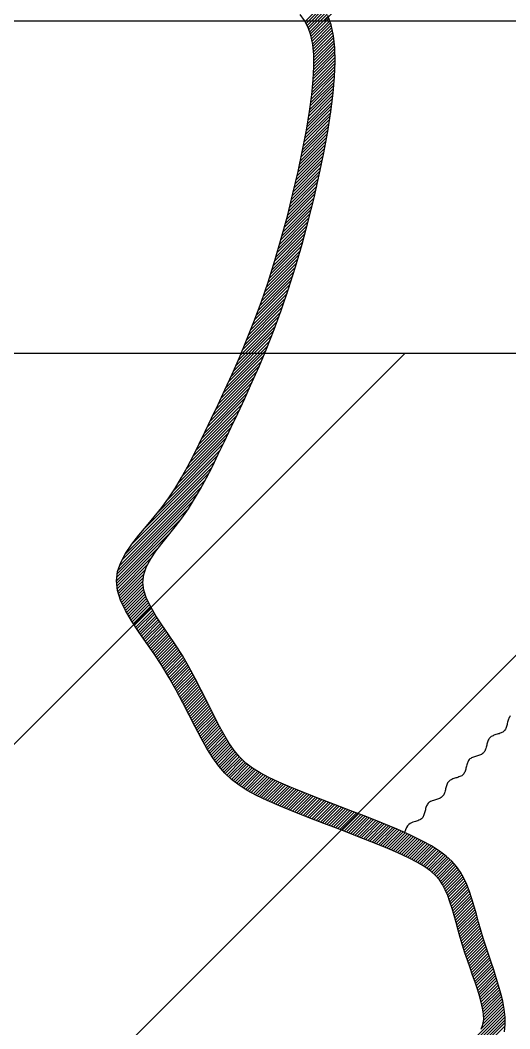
# Model space of a CAD drawing. Header units: metres. Extents: x 511779 to 512620, y 196282 to 196876.
# Drawn here: x 512570.423 to 512572.519, y 196420.959 to 196425.278 of the extents above; entities that cross this region are included whole.
import ezdxf

# ---------------------------------------------------------------- set-up
doc = ezdxf.new("R2010")
doc.units = ezdxf.units.M
doc.header["$MEASUREMENT"] = 0
doc.layers.get('0').update_dxf_attribs({"linetype": 'CONTINUOUS'})
doc.layers.add('KOP', color=7, linetype='CONTINUOUS')
doc.layers.add('sungai', color=45, linetype='CONTINUOUS')

msp = doc.modelspace()

# ---------------------------------------------------------------- hatches: boundary and pattern name
at = {"layer": 'KOP', "ltscale": 0.5}
h = msp.add_hatch(dxfattribs=at)
h.set_pattern_fill('ANSI31', color=1, scale=10, style=0)
h.set_pattern_definition([(45, (71.4876, 0), (-0.8838834765, 0.8838834765), [])])
edge = h.paths.add_edge_path(flags=16)
edge.add_arc((512532.4233, 196433.4781), 3.057, 0, 360)
h.paths.add_polyline_path([(512523.8585, 196440.9504), (512543.8085, 196440.9504), (512543.8085, 196423.8504), (512523.8585, 196423.8504)])
h.paths.add_polyline_path([(512542.3835, 196440.9504), (512562.3335, 196440.9504), (512562.3335, 196423.8504), (512542.3835, 196423.8504)])
edge = h.paths.add_edge_path(flags=16)
edge.add_arc((512551.9548, 196433.4781), 3.057, 0, 360)
h.paths.add_polyline_path([(512560.9085, 196440.9504), (512580.8585, 196440.9504), (512580.8585, 196423.8504), (512560.9085, 196423.8504)])
edge = h.paths.add_edge_path(flags=16)
edge.add_arc((512570.1256, 196433.4781), 3.057, 0, 360)
h.paths.add_polyline_path([(512579.4335, 196425.2754), (512599.3835, 196425.2754), (512599.3835, 196408.1754), (512579.4335, 196408.1754)])
edge = h.paths.add_edge_path(flags=16)
edge.add_arc((512589.1438, 196417.6648), 3.057, 0, 360)
h.paths.add_polyline_path([(512560.9085, 196425.2754), (512580.8585, 196425.2754), (512580.8585, 196408.1754), (512560.9085, 196408.1754)])
h.paths.add_polyline_path([(512542.3835, 196425.2754), (512562.3335, 196425.2754), (512562.3335, 196408.1754), (512542.3835, 196408.1754)])
h.paths.add_polyline_path([(512523.8585, 196425.2754), (512543.8085, 196425.2754), (512543.8085, 196408.1754), (512523.8585, 196408.1754)])
h.paths.add_polyline_path([(512505.3335, 196425.2754), (512525.2835, 196425.2754), (512525.2835, 196408.1754), (512505.3335, 196408.1754)])
h.paths.add_polyline_path([(512523.8585, 196409.6004), (512543.8085, 196409.6004), (512543.8085, 196392.5004), (512523.8585, 196392.5004)])
h.paths.add_polyline_path([(512505.3335, 196409.6004), (512525.2835, 196409.6004), (512525.2835, 196392.5004), (512505.3335, 196392.5004)])
h.paths.add_polyline_path([(512542.3835, 196409.6004), (512562.3335, 196409.6004), (512562.3335, 196392.5004), (512542.3835, 196392.5004)])
h.paths.add_polyline_path([(512560.9085, 196409.6004), (512580.8585, 196409.6004), (512580.8585, 196392.5004), (512560.9085, 196392.5004)])
h.paths.add_polyline_path([(512579.4335, 196409.6004), (512599.3835, 196409.6004), (512599.3835, 196392.5004), (512579.4335, 196392.5004)])
h.paths.add_polyline_path([(512597.9585, 196393.9254), (512617.9085, 196393.9254), (512617.9085, 196376.8254), (512597.9585, 196376.8254)])
h.paths.add_polyline_path([(512579.4335, 196393.9254), (512599.3835, 196393.9254), (512599.3835, 196376.8254), (512579.4335, 196376.8254)])
h.paths.add_polyline_path([(512560.9085, 196393.9254), (512580.8585, 196393.9254), (512580.8585, 196376.8254), (512560.9085, 196376.8254)])
h.paths.add_polyline_path([(512542.3835, 196393.9254), (512562.3335, 196393.9254), (512562.3335, 196376.8254), (512542.3835, 196376.8254)])
h.paths.add_polyline_path([(512523.8585, 196393.9254), (512543.8085, 196393.9254), (512543.8085, 196376.8254), (512523.8585, 196376.8254)])
edge = h.paths.add_edge_path(flags=16)
edge.add_arc((512571.0155, 196385.1874), 3.057, 0, 360)
edge = h.paths.add_edge_path(flags=16)
edge.add_arc((512551.7902, 196384.481), 3.057, 0, 360)
edge = h.paths.add_edge_path(flags=16)
edge.add_arc((512532.9877, 196384.481), 3.057, 0, 360)
edge = h.paths.add_edge_path(flags=16)
edge.add_arc((512533.8992, 196400.4208), 3.057, 0, 360)
edge = h.paths.add_edge_path(flags=16)
edge.add_arc((512514.3971, 196399.6911), 3.057, 0, 360)
edge = h.paths.add_edge_path(flags=16)
edge.add_arc((512515.1553, 196416.9261), 3.057, 0, 360)
edge = h.paths.add_edge_path(flags=16)
edge.add_arc((512533.5705, 196417.021), 3.057, 0, 360)
edge = h.paths.add_edge_path(flags=16)
edge.add_arc((512552.1483, 196417.1058), 3.057, 0, 360)
edge = h.paths.add_edge_path(flags=16)
edge.add_arc((512552.9492, 196400.5565), 3.057, 0, 360)
edge = h.paths.add_edge_path(flags=16)
edge.add_arc((512570.3514, 196400.5565), 3.057, 0, 360)
edge = h.paths.add_edge_path(flags=16)
edge.add_arc((512570.2939, 196416.8525), 3.057, 0, 360)
edge = h.paths.add_edge_path(flags=16)
edge.add_arc((512589.2652, 196401.2038), 3.057, 0, 360)
edge = h.paths.add_edge_path(flags=16)
edge.add_arc((512589.7985, 196384.821), 3.057, 0, 360)
edge = h.paths.add_edge_path(flags=16)
edge.add_arc((512608.2133, 196384.9436), 3.057, 0, 360)

# ---------------------------------------------------------------- linework, layer by layer
at = {"color": 5, "linetype": 'Continuous', "lineweight": -3}
for points in [[(512560.9085, 196440.9504), (512580.8585, 196440.9504), (512580.8585, 196423.8504), (512560.9085, 196423.8504)], [(512560.9085, 196425.2754), (512580.8585, 196425.2754), (512580.8585, 196408.1754), (512560.9085, 196408.1754)]]:
    msp.add_lwpolyline(points, close=True, dxfattribs=at)
at = {"layer": 'sungai', "color": 43, "ltscale": 30}
for p, q in [((512571.6426, 196425.2724), (512571.7143, 196425.3441)), ((512571.6471, 196425.264), (512571.7198, 196425.3368)), ((512571.6515, 196425.2556), (512571.7247, 196425.3288)), ((512571.6559, 196425.2473), (512571.7291, 196425.3204)), ((512571.6592, 196425.2378), (512571.7334, 196425.312)), ((512571.6625, 196425.2283), (512571.7378, 196425.3036)), ((512571.6658, 196425.2188), (512571.7418, 196425.2948)), ((512571.6686, 196425.2088), (512571.7451, 196425.2853)), ((512571.6708, 196425.1982), (512571.7484, 196425.2758)), ((512571.673, 196425.1876), (512571.7517, 196425.2663)), ((512571.6752, 196425.1769), (512571.7549, 196425.2567)), ((512571.6766, 196425.1655), (512571.7571, 196425.2461)), ((512571.6777, 196425.1539), (512571.7594, 196425.2356)), ((512571.6788, 196425.1422), (512571.7616, 196425.225)), ((512571.6799, 196425.1305), (512571.7638, 196425.2144)), ((512571.6801, 196425.1179), (512571.7654, 196425.2032)), ((512571.68, 196425.0666), (512571.7702, 196425.1568)), ((512571.6803, 196425.1053), (512571.7666, 196425.1916)), ((512571.6805, 196425.0927), (512571.7679, 196425.1801)), ((512571.6806, 196425.08), (512571.7691, 196425.1685)), ((512571.6779, 196425.0262), (512571.7711, 196425.1194)), ((512571.6786, 196425.0396), (512571.7708, 196425.1318)), ((512571.6793, 196425.0531), (512571.7705, 196425.1443)), ((512571.6739, 196424.9837), (512571.7709, 196425.0807)), ((512571.6753, 196424.9979), (512571.7714, 196425.094)), ((512571.6767, 196425.0121), (512571.7715, 196425.1069)), ((512571.6688, 196424.9403), (512571.7694, 196425.0408)), ((512571.6709, 196424.9551), (512571.7699, 196425.0541)), ((512571.6724, 196424.9695), (512571.7704, 196425.0674)), ((512571.6605, 196424.8807), (512571.7647, 196424.9849)), ((512571.6627, 196424.8958), (512571.7659, 196424.999)), ((512571.6647, 196424.9106), (512571.7672, 196425.013)), ((512571.6668, 196424.9254), (512571.7684, 196425.027)), ((512571.6528, 196424.8346), (512571.76, 196424.9419)), ((512571.6553, 196424.85), (512571.7619, 196424.9565)), ((512571.6579, 196424.8654), (512571.7635, 196424.9709)), ((512571.6446, 196424.788), (512571.7544, 196424.8979)), ((512571.6476, 196424.8038), (512571.7563, 196424.9126)), ((512571.6502, 196424.8193), (512571.7582, 196424.9272)), ((512571.6386, 196424.7564), (512571.7501, 196424.8679)), ((512571.6416, 196424.7722), (512571.7525, 196424.8831)), ((512571.6292, 196424.7087), (512571.7429, 196424.8224)), ((512571.6325, 196424.7248), (512571.7453, 196424.8376)), ((512571.6355, 196424.7406), (512571.7477, 196424.8528)), ((512571.619, 196424.66), (512571.7349, 196424.776)), ((512571.6224, 196424.6763), (512571.7378, 196424.7917)), ((512571.6258, 196424.6925), (512571.7405, 196424.8072)), ((512571.6082, 196424.6109), (512571.7263, 196424.729)), ((512571.6121, 196424.6276), (512571.7292, 196424.7447)), ((512571.6155, 196424.6438), (512571.7321, 196424.7604)), ((512571.6006, 196424.5777), (512571.7202, 196424.6973)), ((512571.6044, 196424.5943), (512571.7235, 196424.7134)), ((512571.5889, 196424.5276), (512571.7103, 196424.649)), ((512571.5929, 196424.5444), (512571.7136, 196424.6651)), ((512571.5967, 196424.561), (512571.7169, 196424.6812)), ((512571.5761, 196424.4764), (512571.7, 196424.6003)), ((512571.5804, 196424.4935), (512571.7037, 196424.6168)), ((512571.5846, 196424.5105), (512571.707, 196424.6329)), ((512571.5676, 196424.4423), (512571.6925, 196424.5672)), ((512571.5718, 196424.4594), (512571.6962, 196424.5838)), ((512571.5535, 196424.3899), (512571.6812, 196424.5176)), ((512571.5582, 196424.4074), (512571.685, 196424.5341)), ((512571.5629, 196424.4249), (512571.6887, 196424.5507)), ((512571.5392, 196424.3371), (512571.6687, 196424.4666)), ((512571.5441, 196424.3548), (512571.6729, 196424.4836)), ((512571.5488, 196424.3723), (512571.677, 196424.5006)), ((512571.5287, 196424.301), (512571.6603, 196424.4326)), ((512571.5339, 196424.3191), (512571.6645, 196424.4496)), ((512571.5129, 196424.2468), (512571.6466, 196424.3806)), ((512571.5182, 196424.2649), (512571.6513, 196424.3981)), ((512571.5234, 196424.283), (512571.656, 196424.4156)), ((512571.5011, 196424.2094), (512571.6373, 196424.3457)), ((512571.507, 196424.2281), (512571.642, 196424.3631)), ((512571.4893, 196424.172), (512571.6277, 196424.3104)), ((512571.4952, 196424.1907), (512571.6326, 196424.3282)), ((512571.4698, 196424.1142), (512571.612, 196424.2564)), ((512571.4765, 196424.1337), (512571.6172, 196424.2744)), ((512571.4832, 196424.1532), (512571.6224, 196424.2924)), ((512571.4565, 196424.0753), (512571.6015, 196424.2203)), ((512571.4631, 196424.0947), (512571.6068, 196424.2383)), ((512571.4341, 196424.0145), (512571.5838, 196424.1642)), ((512571.4416, 196424.0348), (512571.5897, 196424.1829)), ((512571.4492, 196424.0552), (512571.5956, 196424.2016)), ((512571.4185, 196423.9733), (512571.572, 196424.1268)), ((512571.4266, 196423.9942), (512571.5779, 196424.1455)), ((512571.4017, 196423.9309), (512571.5587, 196424.0879)), ((512571.4101, 196423.9521), (512571.5653, 196424.1073)), ((512571.3841, 196423.8878), (512571.5453, 196424.0489)), ((512571.3933, 196423.9097), (512571.552, 196424.0684)), ((512571.3657, 196423.8437), (512571.5307, 196424.0087)), ((512571.3749, 196423.8657), (512571.5382, 196424.0291)), ((512571.336, 196423.7756), (512571.5079, 196423.9475)), ((512571.346, 196423.7984), (512571.5156, 196423.9681)), ((512571.356, 196423.8212), (512571.5232, 196423.9884)), ((512571.3149, 196423.729), (512571.4911, 196423.9051)), ((512571.3256, 196423.7525), (512571.4995, 196423.9263)), ((512571.2932, 196423.6817), (512571.4739, 196423.8623)), ((512571.3042, 196423.7055), (512571.4827, 196423.884)), ((512571.2707, 196423.6336), (512571.4554, 196423.8183)), ((512571.282, 196423.6576), (512571.4646, 196423.8403)), ((512571.2592, 196423.6093), (512571.4461, 196423.7962)), ((512571.2361, 196423.5606), (512571.4261, 196423.7506)), ((512571.2477, 196423.585), (512571.4361, 196423.7734)), ((512571.2128, 196423.5117), (512571.4054, 196423.7043)), ((512571.2245, 196423.5362), (512571.4161, 196423.7277)), ((512571.1889, 196423.4622), (512571.384, 196423.6573)), ((512571.2009, 196423.487), (512571.3947, 196423.6808)), ((512571.1634, 196423.4111), (512571.3615, 196423.6092)), ((512571.1762, 196423.4367), (512571.3728, 196423.6333)), ((512571.1348, 196423.3569), (512571.3387, 196423.5608)), ((512571.1494, 196423.3843), (512571.3502, 196423.5851)), ((512571.1187, 196423.328), (512571.3272, 196423.5365)), ((512571.0789, 196423.2626), (512571.304, 196423.4877)), ((512571.1002, 196423.2967), (512571.3156, 196423.5121)), ((512571.0116, 196423.1698), (512571.2804, 196423.4385)), ((512571.052, 196423.2229), (512571.2922, 196423.4632)), ((512570.8998, 196423.0323), (512571.2559, 196423.3884)), ((512570.9498, 196423.0951), (512571.2684, 196423.4137)), ((512570.8734, 196422.9931), (512571.2433, 196423.363)), ((512570.8489, 196422.9431), (512571.2158, 196423.3099)), ((512570.8586, 196422.9655), (512571.2298, 196423.3367)), ((512570.842, 196422.9233), (512571.2006, 196423.2819)), ((512570.8365, 196422.8923), (512571.1652, 196423.221)), ((512570.8384, 196422.907), (512571.1838, 196423.2523)), ((512570.8347, 196422.8776), (512571.1433, 196423.1863)), ((512570.8358, 196422.8659), (512571.1138, 196423.1439)), ((512570.8371, 196422.8544), (512571.0682, 196423.0856)), ((512570.8384, 196422.8429), (512571.018, 196423.0225)), ((512570.8404, 196422.8321), (512570.9866, 196422.9784)), ((512570.8435, 196422.8224), (512570.9699, 196422.9488)), ((512570.8466, 196422.8127), (512570.96, 196422.9262)), ((512570.8497, 196422.803), (512570.9532, 196422.9066)), ((512570.8528, 196422.7934), (512570.951, 196422.8916)), ((512570.857, 196422.7847), (512570.9493, 196422.877)), ((512570.8611, 196422.7761), (512570.9495, 196422.8644)), ((512570.8653, 196422.7674), (512570.9508, 196422.853)), ((512570.8694, 196422.7588), (512570.9522, 196422.8416)), ((512570.8736, 196422.7502), (512570.9547, 196422.8313)), ((512570.8784, 196422.7422), (512570.9578, 196422.8216)), ((512570.8831, 196422.7341), (512570.961, 196422.812)), ((512570.8879, 196422.7261), (512570.9641, 196422.8023)), ((512570.8927, 196422.7181), (512570.9683, 196422.7937)), ((512570.8974, 196422.71), (512570.9724, 196422.785)), ((512570.9024, 196422.7022), (512570.9766, 196422.7764)), ((512570.9075, 196422.6945), (512570.9808, 196422.7678)), ((512570.9126, 196422.6868), (512570.9854, 196422.7596)), ((512570.9177, 196422.6791), (512570.9902, 196422.7516)), ((512570.9228, 196422.6715), (512570.9949, 196422.7435)), ((512570.928, 196422.6638), (512570.9997, 196422.7355)), ((512570.9332, 196422.6562), (512571.0045, 196422.7275)), ((512570.9384, 196422.6486), (512571.0095, 196422.7198)), ((512570.9437, 196422.6411), (512571.0146, 196422.7121)), ((512570.9489, 196422.6336), (512571.0197, 196422.7043)), ((512570.9542, 196422.626), (512571.0248, 196422.6966)), ((512570.9594, 196422.6185), (512571.0299, 196422.6889)), ((512570.9647, 196422.6109), (512571.0351, 196422.6813)), ((512570.9699, 196422.6034), (512571.0403, 196422.6737)), ((512570.9752, 196422.5958), (512571.0455, 196422.6661)), ((512570.9804, 196422.5883), (512571.0507, 196422.6585)), ((512570.9857, 196422.5807), (512571.0559, 196422.6509)), ((512570.9909, 196422.5732), (512571.061, 196422.6433)), ((512570.9961, 196422.5656), (512571.0662, 196422.6357)), ((512571.0012, 196422.5579), (512571.0714, 196422.628)), ((512571.0063, 196422.5502), (512571.0765, 196422.6204)), ((512571.0114, 196422.5425), (512571.0817, 196422.6128)), ((512571.0165, 196422.5347), (512571.0869, 196422.6051)), ((512571.0215, 196422.527), (512571.0919, 196422.5974)), ((512571.0266, 196422.5193), (512571.0969, 196422.5895)), ((512571.0316, 196422.5115), (512571.1019, 196422.5817)), ((512571.0364, 196422.5035), (512571.1068, 196422.5739)), ((512571.0412, 196422.4955), (512571.1118, 196422.5661)), ((512571.046, 196422.4875), (512571.1168, 196422.5583)), ((512571.0508, 196422.4795), (512571.1215, 196422.5502)), ((512571.0556, 196422.4715), (512571.1263, 196422.5422)), ((512571.0604, 196422.4635), (512571.131, 196422.5341)), ((512571.065, 196422.4553), (512571.1357, 196422.526)), ((512571.0696, 196422.4471), (512571.1404, 196422.5179)), ((512571.0742, 196422.4389), (512571.1451, 196422.5098)), ((512571.0788, 196422.4307), (512571.1496, 196422.5015)), ((512571.0833, 196422.4224), (512571.1541, 196422.4932)), ((512571.0879, 196422.4142), (512571.1586, 196422.4849)), ((512571.0924, 196422.4059), (512571.1631, 196422.4766)), ((512571.0968, 196422.3976), (512571.1676, 196422.4683)), ((512571.1012, 196422.3892), (512571.172, 196422.46)), ((512571.1057, 196422.3808), (512571.1764, 196422.4515)), ((512571.1101, 196422.3724), (512571.1807, 196422.4431)), ((512571.1145, 196422.364), (512571.1851, 196422.4346)), ((512571.1189, 196422.3556), (512571.1894, 196422.4261)), ((512571.1232, 196422.3472), (512571.1937, 196422.4177)), ((512571.1276, 196422.3387), (512571.1981, 196422.4092)), ((512571.1319, 196422.3302), (512571.2023, 196422.4007)), ((512571.1362, 196422.3218), (512571.2066, 196422.3921)), ((512571.1405, 196422.3133), (512571.2109, 196422.3836)), ((512571.1449, 196422.3048), (512571.2151, 196422.3751)), ((512571.1492, 196422.2964), (512571.2194, 196422.3665)), ((512571.1535, 196422.2879), (512571.2236, 196422.358)), ((512571.1579, 196422.2794), (512571.2279, 196422.3494)), ((512571.1622, 196422.271), (512571.2321, 196422.3409)), ((512571.1665, 196422.2625), (512571.2364, 196422.3324)), ((512571.1708, 196422.254), (512571.2406, 196422.3238)), ((512571.1752, 196422.2456), (512571.2449, 196422.3153)), ((512571.1796, 196422.2372), (512571.2492, 196422.3068)), ((512571.184, 196422.2288), (512571.2535, 196422.2983)), ((512571.1885, 196422.2205), (512571.2578, 196422.2898)), ((512571.1929, 196422.2121), (512571.2622, 196422.2814)), ((512571.1973, 196422.2037), (512571.2665, 196422.2729)), ((512571.2019, 196422.1955), (512571.2708, 196422.2644)), ((512571.2065, 196422.1873), (512571.2753, 196422.2561)), ((512571.2111, 196422.1791), (512571.2798, 196422.2478)), ((512571.2157, 196422.1709), (512571.2843, 196422.2395)), ((512571.2203, 196422.1627), (512571.2888, 196422.2312)), ((512571.2251, 196422.1547), (512571.2933, 196422.2229)), ((512571.23, 196422.1468), (512571.298, 196422.2149)), ((512571.2349, 196422.1389), (512571.3028, 196422.2068)), ((512571.2398, 196422.131), (512571.3076, 196422.1988)), ((512571.2447, 196422.1232), (512571.3124, 196422.1908)), ((512571.2498, 196422.1155), (512571.3172, 196422.1829)), ((512571.2552, 196422.1081), (512571.3225, 196422.1753)), ((512571.2606, 196422.1006), (512571.3277, 196422.1677)), ((512571.266, 196422.0932), (512571.3329, 196422.1602)), ((512571.2714, 196422.0858), (512571.3382, 196422.1526)), ((512571.2772, 196422.0788), (512571.3438, 196422.1454)), ((512571.2831, 196422.072), (512571.3496, 196422.1385)), ((512571.2891, 196422.0651), (512571.3554, 196422.1315)), ((512571.295, 196422.0583), (512571.3612, 196422.1245)), ((512571.3011, 196422.0516), (512571.3675, 196422.1179)), ((512571.3077, 196422.0454), (512571.374, 196422.1116)), ((512571.3143, 196422.0392), (512571.3805, 196422.1053)), ((512571.3209, 196422.033), (512571.387, 196422.099)), ((512571.3275, 196422.0268), (512571.3939, 196422.0932)), ((512571.3347, 196422.0211), (512571.4011, 196422.0876)), ((512571.3419, 196422.0156), (512571.4083, 196422.082)), ((512571.3491, 196422.01), (512571.4155, 196422.0764)), ((512571.3564, 196422.0044), (512571.4232, 196422.0713)), ((512571.3639, 196421.9992), (512571.431, 196422.0663)), ((512571.3717, 196421.9942), (512571.4389, 196422.0614)), ((512571.3796, 196421.9892), (512571.4467, 196422.0564)), ((512571.3874, 196421.9843), (512571.4549, 196422.0518)), ((512571.3952, 196421.9793), (512571.4632, 196422.0473)), ((512571.4035, 196421.9748), (512571.4716, 196422.0429)), ((512571.4118, 196421.9703), (512571.48, 196422.0385)), ((512571.4202, 196421.9659), (512571.4884, 196422.0341)), ((512571.4285, 196421.9614), (512571.4971, 196422.0301)), ((512571.4369, 196421.957), (512571.5059, 196422.026)), ((512571.4455, 196421.9529), (512571.5146, 196422.022)), ((512571.4542, 196421.9488), (512571.5234, 196422.0179)), ((512571.4629, 196421.9446), (512571.5322, 196422.0139)), ((512571.4716, 196421.9405), (512571.5412, 196422.0101)), ((512571.4803, 196421.9364), (512571.5502, 196422.0063)), ((512571.4892, 196421.9326), (512571.5592, 196422.0025)), ((512571.4982, 196421.9287), (512571.5682, 196421.9987)), ((512571.5071, 196421.9248), (512571.5772, 196421.9949)), ((512571.516, 196421.921), (512571.5863, 196421.9912)), ((512571.525, 196421.9171), (512571.5954, 196421.9876)), ((512571.5339, 196421.9133), (512571.6046, 196421.9839)), ((512571.543, 196421.9096), (512571.6137, 196421.9803)), ((512571.5521, 196421.9059), (512571.6228, 196421.9766)), ((512571.5612, 196421.9022), (512571.632, 196421.9729)), ((512571.5703, 196421.8985), (512571.6411, 196421.9693)), ((512571.5794, 196421.8948), (512571.6504, 196421.9657)), ((512571.5885, 196421.8911), (512571.6596, 196421.9621)), ((512571.5976, 196421.8874), (512571.6688, 196421.9585)), ((512571.6068, 196421.8838), (512571.678, 196421.955)), ((512571.616, 196421.8802), (512571.6872, 196421.9514)), ((512571.6252, 196421.8766), (512571.6964, 196421.9478)), ((512571.6344, 196421.8729), (512571.7056, 196421.9442)), ((512571.6435, 196421.8693), (512571.7149, 196421.9407)), ((512571.6527, 196421.8657), (512571.7241, 196421.9371)), ((512571.6619, 196421.8621), (512571.7334, 196421.9335)), ((512571.6712, 196421.8586), (512571.7426, 196421.93)), ((512571.6804, 196421.855), (512571.7518, 196421.9264)), ((512571.6896, 196421.8514), (512571.7611, 196421.9229)), ((512571.6988, 196421.8478), (512571.7703, 196421.9193)), ((512571.7081, 196421.8443), (512571.7796, 196421.9158)), ((512571.7173, 196421.8407), (512571.7888, 196421.9122)), ((512571.7265, 196421.8371), (512571.798, 196421.9086)), ((512571.7358, 196421.8336), (512571.8073, 196421.9051)), ((512571.745, 196421.83), (512571.8165, 196421.9015)), ((512571.7543, 196421.8265), (512571.8257, 196421.898)), ((512571.7635, 196421.8229), (512571.835, 196421.8944)), ((512571.7727, 196421.8194), (512571.8442, 196421.8908)), ((512571.782, 196421.8158), (512571.8534, 196421.8872)), ((512571.7912, 196421.8123), (512571.8626, 196421.8836)), ((512571.8005, 196421.8087), (512571.8718, 196421.8801)), ((512571.8097, 196421.8051), (512571.881, 196421.8765)), ((512571.8189, 196421.8016), (512571.8902, 196421.8729)), ((512571.8282, 196421.798), (512571.8994, 196421.8693)), ((512571.8374, 196421.7944), (512571.9086, 196421.8657)), ((512571.8466, 196421.7909), (512571.9178, 196421.862)), ((512571.8558, 196421.7873), (512571.9269, 196421.8584)), ((512571.8651, 196421.7837), (512571.9361, 196421.8547)), ((512571.8742, 196421.7801), (512571.9452, 196421.8511)), ((512571.8834, 196421.7765), (512571.9543, 196421.8474)), ((512571.8926, 196421.7729), (512571.9635, 196421.8437)), ((512571.9018, 196421.7693), (512571.9726, 196421.8401)), ((512571.911, 196421.7657), (512571.9817, 196421.8363)), ((512571.9202, 196421.7621), (512571.9907, 196421.8326)), ((512571.9293, 196421.7584), (512571.9997, 196421.8288)), ((512571.9384, 196421.7547), (512572.0088, 196421.8251)), ((512571.9476, 196421.751), (512572.0178, 196421.8213)), ((512571.9567, 196421.7474), (512572.0268, 196421.8175)), ((512571.9658, 196421.7437), (512572.0359, 196421.8138)), ((512571.9749, 196421.74), (512572.0448, 196421.8099)), ((512571.984, 196421.7363), (512572.0536, 196421.8059)), ((512571.993, 196421.7325), (512572.0625, 196421.802)), ((512572.002, 196421.7287), (512572.0714, 196421.7981)), ((512572.0109, 196421.7248), (512572.0802, 196421.7942)), ((512572.0199, 196421.721), (512572.0891, 196421.7902)), ((512572.0289, 196421.7172), (512572.0979, 196421.7862)), ((512572.0378, 196421.7134), (512572.1065, 196421.782)), ((512572.0467, 196421.7094), (512572.1151, 196421.7778)), ((512572.0554, 196421.7053), (512572.1237, 196421.7737)), ((512572.0642, 196421.7013), (512572.1324, 196421.7695)), ((512572.0729, 196421.6973), (512572.141, 196421.7653)), ((512572.0817, 196421.6932), (512572.1493, 196421.7609)), ((512572.0903, 196421.689), (512572.1576, 196421.7563)), ((512572.0987, 196421.6847), (512572.1659, 196421.7518)), ((512572.1072, 196421.6803), (512572.1742, 196421.7473)), ((512572.1156, 196421.6759), (512572.1825, 196421.7428)), ((512572.124, 196421.6716), (512572.1904, 196421.7379)), ((512572.132, 196421.6668), (512572.1982, 196421.733)), ((512572.14, 196421.662), (512572.2061, 196421.728)), ((512572.148, 196421.6572), (512572.2139, 196421.7231)), ((512572.156, 196421.6524), (512572.2215, 196421.7179)), ((512572.1634, 196421.647), (512572.2289, 196421.7124)), ((512572.1709, 196421.6416), (512572.2362, 196421.7069)), ((512572.1783, 196421.6363), (512572.2435, 196421.7015)), ((512572.1853, 196421.6304), (512572.2505, 196421.6957)), ((512572.192, 196421.6244), (512572.2572, 196421.6896)), ((512572.1987, 196421.6183), (512572.2639, 196421.6834)), ((512572.2049, 196421.6117), (512572.2705, 196421.6773)), ((512572.2109, 196421.6048), (512572.2766, 196421.6706)), ((512572.2168, 196421.598), (512572.2826, 196421.6638)), ((512572.222, 196421.5904), (512572.2885, 196421.6569)), ((512572.2271, 196421.5827), (512572.2941, 196421.6497)), ((512572.2321, 196421.5749), (512572.2994, 196421.6422)), ((512572.2365, 196421.5665), (512572.3046, 196421.6346)), ((512572.2409, 196421.5581), (512572.3096, 196421.6268)), ((512572.2449, 196421.5494), (512572.3142, 196421.6186)), ((512572.2488, 196421.5404), (512572.3188, 196421.6104)), ((512572.2526, 196421.5314), (512572.3232, 196421.602)), ((512572.2561, 196421.5221), (512572.3272, 196421.5933)), ((512572.2595, 196421.5127), (512572.3313, 196421.5845)), ((512572.2629, 196421.5033), (512572.3352, 196421.5757)), ((512572.266, 196421.4936), (512572.3388, 196421.5664)), ((512572.2691, 196421.4839), (512572.3424, 196421.5572)), ((512572.2722, 196421.4742), (512572.346, 196421.548)), ((512572.2751, 196421.4643), (512572.3492, 196421.5385)), ((512572.278, 196421.4544), (512572.3525, 196421.5289)), ((512572.2809, 196421.4445), (512572.3557, 196421.5193)), ((512572.2837, 196421.4345), (512572.3588, 196421.5096)), ((512572.2865, 196421.4245), (512572.3618, 196421.4998)), ((512572.2893, 196421.4145), (512572.3647, 196421.49)), ((512572.292, 196421.4045), (512572.3677, 196421.4801)), ((512572.2948, 196421.3944), (512572.3705, 196421.4702)), ((512572.2975, 196421.3844), (512572.3733, 196421.4602)), ((512572.3003, 196421.3744), (512572.3762, 196421.4502)), ((512572.3031, 196421.3644), (512572.379, 196421.4402)), ((512572.3059, 196421.3544), (512572.3817, 196421.4302)), ((512572.3088, 196421.3444), (512572.3845, 196421.4202)), ((512572.3117, 196421.3346), (512572.3873, 196421.4102)), ((512572.3146, 196421.3247), (512572.3901, 196421.4002)), ((512572.3176, 196421.3149), (512572.3929, 196421.3902)), ((512572.3207, 196421.3051), (512572.3957, 196421.3802)), ((512572.3237, 196421.2954), (512572.3986, 196421.3703)), ((512572.3268, 196421.2857), (512572.4015, 196421.3604)), ((512572.33, 196421.2761), (512572.4044, 196421.3505)), ((512572.3332, 196421.2665), (512572.4074, 196421.3407)), ((512572.3365, 196421.257), (512572.4104, 196421.331)), ((512572.3397, 196421.2474), (512572.4135, 196421.3212)), ((512572.343, 196421.2379), (512572.4166, 196421.3115)), ((512572.3463, 196421.2284), (512572.4198, 196421.3019)), ((512572.3496, 196421.2189), (512572.423, 196421.2923)), ((512572.3529, 196421.2094), (512572.4261, 196421.2827)), ((512572.3562, 196421.1999), (512572.4294, 196421.2731)), ((512572.3595, 196421.1905), (512572.4326, 196421.2635)), ((512572.3628, 196421.181), (512572.4358, 196421.254)), ((512572.3661, 196421.1714), (512572.4391, 196421.2444)), ((512572.3694, 196421.1619), (512572.4423, 196421.2348)), ((512572.3726, 196421.1524), (512572.4455, 196421.2253)), ((512572.3758, 196421.1428), (512572.4488, 196421.2157)), ((512572.379, 196421.1332), (512572.452, 196421.2061)), ((512572.3821, 196421.1235), (512572.4551, 196421.1965)), ((512572.3852, 196421.1137), (512572.4583, 196421.1868)), ((512572.3882, 196421.104), (512572.4614, 196421.1772)), ((512572.3911, 196421.094), (512572.4644, 196421.1674)), ((512572.3939, 196421.084), (512572.4674, 196421.1576)), ((512572.3967, 196421.074), (512572.4704, 196421.1478)), ((512572.3991, 196421.0637), (512572.4733, 196421.1379)), ((512572.4015, 196421.0533), (512572.4761, 196421.1279)), ((512572.4037, 196421.0426), (512572.4789, 196421.1178)), ((512572.4053, 196421.0315), (512572.4816, 196421.1078)), ((512572.4068, 196421.0202), (512572.4841, 196421.0974)), ((512572.3979, 196420.9601), (512572.4931, 196421.0553)), ((512572.4048, 196420.9797), (512572.4911, 196421.0661)), ((512572.4069, 196420.9947), (512572.489, 196421.0768)), ((512572.4072, 196421.0078), (512572.4865, 196421.0871)), ((512572.2248, 196420.7742), (512572.4952, 196421.0446)), ((512572.2415, 196420.7781), (512572.4966, 196421.0332)), ((512572.2584, 196420.7822), (512572.498, 196421.0218)), ((512572.2752, 196420.7862), (512572.4994, 196421.0104)), ((512572.2924, 196420.7906), (512572.4997, 196420.9979)), ((512572.3103, 196420.7957), (512572.5, 196420.9854)), ((512572.3282, 196420.8008), (512572.4996, 196420.9722))]:
    msp.add_line(p, q, dxfattribs=at)
for points in [[(512572.3967, 196420.9568), (512572.4044, 196420.9769), (512572.4075, 196420.9987), (512572.4068, 196421.022), (512572.403, 196421.0468), (512572.397, 196421.0729), (512572.3893, 196421.1004), (512572.3804, 196421.1291), (512572.3705, 196421.1588), (512572.3599, 196421.1893), (512572.349, 196421.2206), (512572.338, 196421.2525), (512572.3271, 196421.2847), (512572.3168, 196421.3172), (512572.3072, 196421.3498), (512572.2981, 196421.3821), (512572.2894, 196421.4139), (512572.2808, 196421.4449), (512572.2721, 196421.4747), (512572.263, 196421.5031), (512572.2533, 196421.5297), (512572.2429, 196421.5543), (512572.2312, 196421.5765), (512572.2176, 196421.597), (512572.2011, 196421.6161), (512572.1806, 196421.6346), (512572.1553, 196421.6529), (512572.1241, 196421.6715), (512572.0862, 196421.6911), (512572.0405, 196421.7122), (512571.9865, 196421.7352), (512571.9259, 196421.7598), (512571.8605, 196421.7855), (512571.7925, 196421.8118), (512571.7237, 196421.8382), (512571.6562, 196421.8643), (512571.592, 196421.8896), (512571.5331, 196421.9136), (512571.481, 196421.9361), (512571.4354, 196421.9577), (512571.3953, 196421.9792), (512571.3599, 196422.0018), (512571.3283, 196422.0261), (512571.2996, 196422.0531), (512571.2729, 196422.0837), (512571.2475, 196422.1188), (512571.2224, 196422.159), (512571.1973, 196422.2036), (512571.1719, 196422.2518), (512571.146, 196422.3027), (512571.1191, 196422.3553), (512571.091, 196422.4087), (512571.0613, 196422.4621), (512571.0299, 196422.5144), (512570.9966, 196422.565), (512570.9627, 196422.6138), (512570.9298, 196422.661), (512570.8995, 196422.7066), (512570.8732, 196422.7509), (512570.8526, 196422.7939), (512570.8392, 196422.8357), (512570.8345, 196422.8766), (512570.8397, 196422.9166), (512570.8535, 196422.956), (512570.8744, 196422.995), (512570.9008, 196423.0338), (512570.9311, 196423.0726), (512570.9637, 196423.1117), (512570.9969, 196423.1513), (512571.0292, 196423.1916), (512571.0593, 196423.2329), (512571.0873, 196423.2754), (512571.1139, 196423.3194), (512571.1394, 196423.3653), (512571.1645, 196423.4133), (512571.1897, 196423.4637), (512571.2153, 196423.5169), (512571.2421, 196423.5731), (512571.2703, 196423.6327), (512571.2998, 196423.6957), (512571.3302, 196423.7625), (512571.3612, 196423.833), (512571.3924, 196423.9075), (512571.4236, 196423.9862), (512571.4544, 196424.0692), (512571.4844, 196424.1566), (512571.5133, 196424.2483), (512571.5409, 196424.3431), (512571.5668, 196424.4393), (512571.5908, 196424.5354), (512571.6126, 196424.6297), (512571.6318, 196424.7207), (512571.6481, 196424.8068), (512571.6614, 196424.8863), (512571.6713, 196424.9581), (512571.6777, 196425.0222), (512571.6806, 196425.0793), (512571.68, 196425.1298), (512571.6757, 196425.1742), (512571.6678, 196425.2131), (512571.6561, 196425.247), (512571.6406, 196425.2763), (512571.6212, 196425.3017)], [(512572.4966, 196420.9454), (512572.5002, 196420.9769), (512572.4995, 196421.0096), (512572.4955, 196421.0431), (512572.489, 196421.0768), (512572.4809, 196421.1104), (512572.4716, 196421.144), (512572.4613, 196421.1775), (512572.4503, 196421.2111), (512572.439, 196421.2447), (512572.4276, 196421.2784), (512572.4163, 196421.3124), (512572.4055, 196421.3466), (512572.3954, 196421.381), (512572.3858, 196421.4154), (512572.3764, 196421.4495), (512572.3669, 196421.483), (512572.357, 196421.5155), (512572.3464, 196421.5468), (512572.3349, 196421.5765), (512572.3222, 196421.6043), (512572.3079, 196421.63), (512572.2912, 196421.654), (512572.2712, 196421.6767), (512572.2473, 196421.6987), (512572.2184, 196421.7203), (512572.1837, 196421.7421), (512572.1425, 196421.7646), (512572.0938, 196421.7882), (512572.0373, 196421.8132), (512571.9745, 196421.8393), (512571.9076, 196421.8661), (512571.8384, 196421.8931), (512571.769, 196421.9198), (512571.7016, 196421.9458), (512571.638, 196421.9705), (512571.5804, 196421.9936), (512571.5302, 196422.0148), (512571.487, 196422.0347), (512571.4497, 196422.0545), (512571.4174, 196422.075), (512571.3889, 196422.0971), (512571.3634, 196422.1219), (512571.3397, 196422.1503), (512571.3169, 196422.1833), (512571.2941, 196422.2214), (512571.271, 196422.2641), (512571.2474, 196422.3102), (512571.2232, 196422.3588), (512571.1982, 196422.4089), (512571.1724, 196422.4594), (512571.1454, 196422.5093), (512571.1172, 196422.5577), (512571.0879, 196422.6036), (512571.0584, 196422.6472), (512571.03, 196422.6886), (512571.0041, 196422.7281), (512570.9817, 196422.7659), (512570.9641, 196422.8023), (512570.9527, 196422.8375), (512570.9486, 196422.8716), (512570.9527, 196422.905), (512570.9641, 196422.938), (512570.9816, 196422.9709), (512571.0038, 196423.004), (512571.0296, 196423.0378), (512571.0577, 196423.0725), (512571.0868, 196423.1086), (512571.1156, 196423.1463), (512571.1431, 196423.1859), (512571.1695, 196423.2277), (512571.1951, 196423.2718), (512571.2203, 196423.3183), (512571.2456, 196423.3675), (512571.2712, 196423.4194), (512571.2976, 196423.4742), (512571.3251, 196423.5321), (512571.3541, 196423.5932), (512571.3842, 196423.6578), (512571.4153, 196423.7259), (512571.4469, 196423.7979), (512571.4787, 196423.8739), (512571.5105, 196423.9541), (512571.5418, 196424.0388), (512571.5724, 196424.1281), (512571.602, 196424.2219), (512571.6301, 196424.319), (512571.6566, 196424.418), (512571.6811, 196424.5172), (512571.7033, 196424.6152), (512571.7229, 196424.7104), (512571.7396, 196424.8014), (512571.753, 196424.8867), (512571.7629, 196424.9649), (512571.7692, 196425.0362), (512571.7716, 196425.1008), (512571.7701, 196425.159), (512571.7645, 196425.2111), (512571.7548, 196425.2574), (512571.7406, 196425.2982)]]:
    msp.add_lwpolyline(points, dxfattribs=at)
at = {"layer": 'sungai', "color": 43, "lineweight": -3, "ltscale": 30}
msp.add_lwpolyline([(512572.5216, 196422.2987), (512572.5191, 196422.2956), (512572.5169, 196422.2921), (512572.515, 196422.2884), (512572.5134, 196422.2844), (512572.5121, 196422.2802), (512572.5108, 196422.2758), (512572.5097, 196422.2714), (512572.5086, 196422.2669), (512572.5076, 196422.2624), (512572.5064, 196422.2579), (512572.5052, 196422.2536), (512572.5038, 196422.2494), (512572.5022, 196422.2454), (512572.5004, 196422.2416), (512572.4982, 196422.2381), (512572.4956, 196422.235), (512572.4927, 196422.2323), (512572.4894, 196422.2299), (512572.4857, 196422.2278), (512572.4818, 196422.226), (512572.4777, 196422.2243), (512572.4734, 196422.2228), (512572.4691, 196422.2215), (512572.4646, 196422.2201), (512572.4602, 196422.2188), (512572.4558, 196422.2174), (512572.4516, 196422.2159), (512572.4475, 196422.2142), (512572.4436, 196422.2124), (512572.4399, 196422.2103), (512572.4366, 196422.2079), (512572.4336, 196422.2052), (512572.4311, 196422.2021), (512572.4289, 196422.1986), (512572.4271, 196422.1949), (512572.4255, 196422.1909), (512572.4241, 196422.1867), (512572.4228, 196422.1823), (512572.4217, 196422.1778), (512572.4207, 196422.1733), (512572.4196, 196422.1688), (512572.4185, 196422.1644), (512572.4172, 196422.16), (512572.4158, 196422.1558), (512572.4142, 196422.1518), (512572.4124, 196422.1481), (512572.4102, 196422.1446), (512572.4077, 196422.1415), (512572.4047, 196422.1388), (512572.4014, 196422.1364), (512572.3977, 196422.1343), (512572.3938, 196422.1325), (512572.3897, 196422.1308), (512572.3855, 196422.1293), (512572.3811, 196422.1279), (512572.3767, 196422.1266), (512572.3722, 196422.1252), (512572.3679, 196422.1238), (512572.3636, 196422.1224), (512572.3595, 196422.1207), (512572.3556, 196422.1189), (512572.3519, 196422.1168), (512572.3486, 196422.1144), (512572.3457, 196422.1117), (512572.3431, 196422.1086), (512572.3409, 196422.1051), (512572.3391, 196422.1013), (512572.3375, 196422.0973), (512572.3361, 196422.0931), (512572.3349, 196422.0888), (512572.3337, 196422.0843), (512572.3327, 196422.0798), (512572.3316, 196422.0753), (512572.3305, 196422.0709), (512572.3292, 196422.0665), (512572.3279, 196422.0623), (512572.3263, 196422.0583), (512572.3244, 196422.0546), (512572.3222, 196422.0511), (512572.3197, 196422.048), (512572.3167, 196422.0452), (512572.3134, 196422.0429), (512572.3098, 196422.0408), (512572.3059, 196422.0389), (512572.3018, 196422.0373), (512572.2975, 196422.0358), (512572.2931, 196422.0344), (512572.2887, 196422.0331), (512572.2842, 196422.0317), (512572.2799, 196422.0303), (512572.2756, 196422.0288), (512572.2715, 196422.0272), (512572.2676, 196422.0254), (512572.264, 196422.0233), (512572.2606, 196422.0209), (512572.2577, 196422.0181), (512572.2551, 196422.015), (512572.253, 196422.0116), (512572.2511, 196422.0078), (512572.2495, 196422.0038), (512572.2481, 196421.9996), (512572.2469, 196421.9953), (512572.2458, 196421.9908), (512572.2447, 196421.9863), (512572.2436, 196421.9818), (512572.2425, 196421.9774), (512572.2413, 196421.973), (512572.2399, 196421.9688), (512572.2383, 196421.9648), (512572.2364, 196421.961), (512572.2342, 196421.9576), (512572.2317, 196421.9545), (512572.2287, 196421.9517), (512572.2254, 196421.9493), (512572.2218, 196421.9473), (512572.2179, 196421.9454), (512572.2138, 196421.9438), (512572.2095, 196421.9423), (512572.2051, 196421.9409), (512572.2007, 196421.9395), (512572.1963, 196421.9382), (512572.1919, 196421.9368), (512572.1876, 196421.9353), (512572.1835, 196421.9337), (512572.1796, 196421.9318), (512572.176, 196421.9297), (512572.1727, 196421.9274), (512572.1697, 196421.9246), (512572.1672, 196421.9215), (512572.165, 196421.9181), (512572.1631, 196421.9143), (512572.1615, 196421.9103), (512572.1601, 196421.9061), (512572.1589, 196421.9017), (512572.1578, 196421.8973), (512572.1567, 196421.8928), (512572.1556, 196421.8883), (512572.1545, 196421.8838), (512572.1533, 196421.8795), (512572.1519, 196421.8753), (512572.1503, 196421.8713), (512572.1484, 196421.8675), (512572.1463, 196421.864), (512572.1437, 196421.8609), (512572.1407, 196421.8582), (512572.1374, 196421.8558), (512572.1336, 196421.8537), (512572.1295, 196421.8518), (512572.1251, 196421.85), (512572.1203, 196421.8484), (512572.1152, 196421.8468), (512572.1098, 196421.8451), (512572.1041, 196421.8434), (512572.0983, 196421.8412), (512572.0925, 196421.8382), (512572.0869, 196421.8341), (512572.0815, 196421.8285), (512572.0766, 196421.821), (512572.0723, 196421.8114), (512572.0687, 196421.7993)], dxfattribs=at)

doc.saveas('drawing.dxf')
